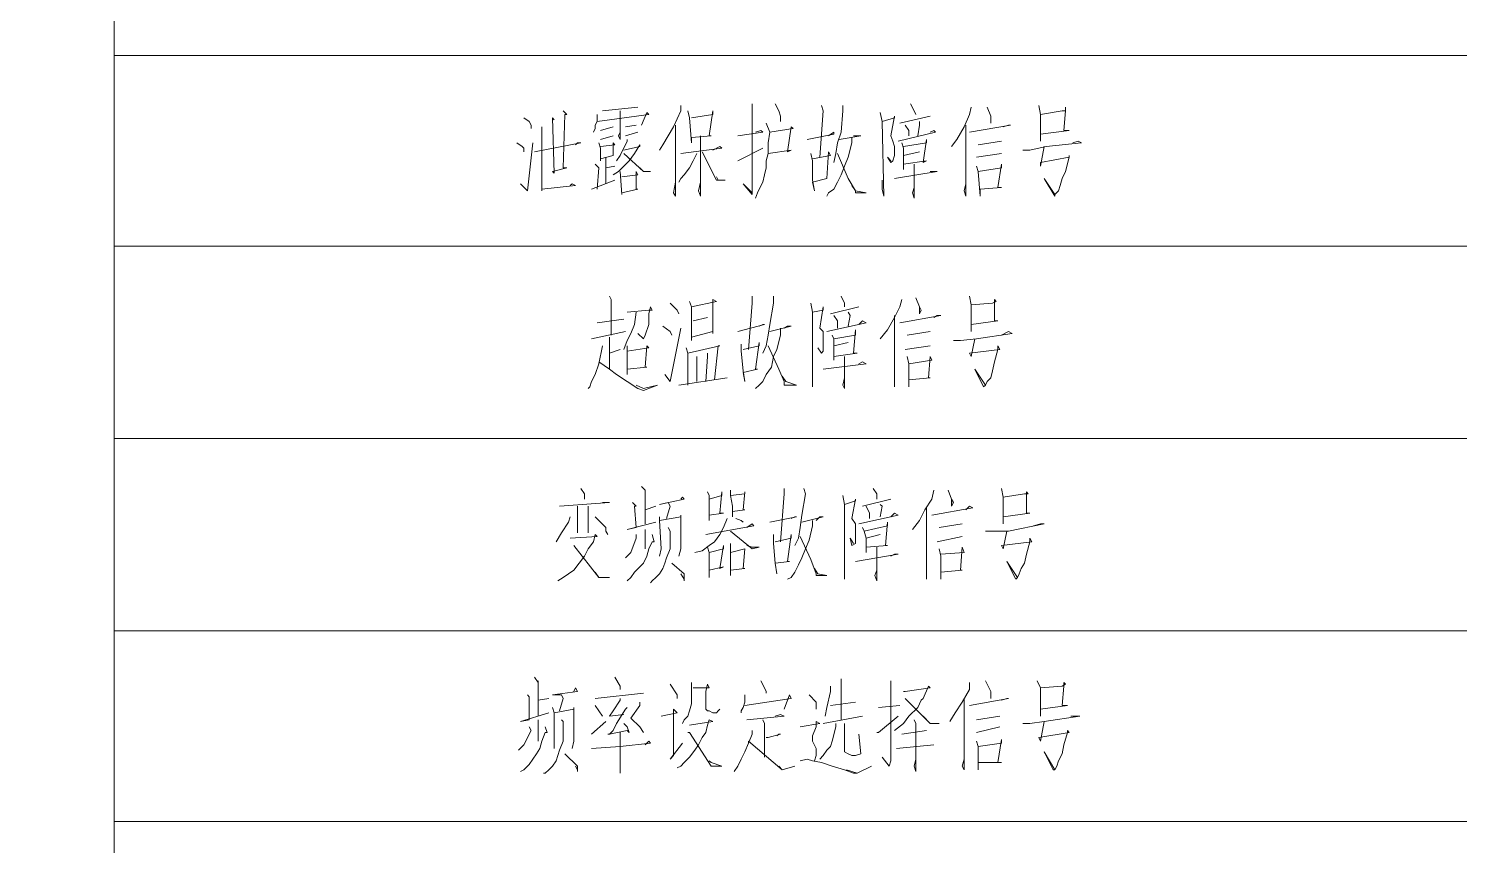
# Model space of a CAD drawing. Header units: millimetres. Extents: x 201 to 11482, y -7821 to 251.
# Drawn here: x 2759.2 to 2810.2, y -5518.2 to -5489.1 of the extents above; entities that cross this region are included whole.
import ezdxf

# ---------------------------------------------------------------- set-up
doc = ezdxf.new("R2010")
doc.units = ezdxf.units.MM

msp = doc.modelspace()

# ---------------------------------------------------------------- linework, layer by layer
at = {"color": 0, "lineweight": 18}
for points in [[(2742.753, -5544.697), (2762.247, -5544.697), (2762.247, -5476.371)], [(2762.247, -5490.024), (2811.079, -5490.024), (2811.079, -5483.166)], [(2762.247, -5496.818), (2811.079, -5496.818), (2811.079, -5490.024)], [(2778.249, -5491.992), (2778.376, -5492.119), (2778.313, -5492.119), (2778.249, -5494.024), (2778.376, -5494.024), (2777.868, -5494.151), (2777.932, -5494.215), (2777.868, -5492.246), (2777.868, -5492.246), (2777.932, -5492.31)], [(2779.456, -5492.119), (2779.456, -5492.373), (2779.392, -5492.5), (2779.392, -5492.627), (2779.329, -5492.754)], [(2779.456, -5492.373), (2781.297, -5492.119), (2781.234, -5492.056), (2781.043, -5492.5)], [(2779.646, -5491.992), (2780.916, -5491.865)], [(2780.281, -5491.992), (2780.281, -5493.008), (2780.218, -5492.881), (2780.281, -5492.754)], [(2782.44, -5491.802), (2782.44, -5491.992), (2782.186, -5492.564), (2781.996, -5492.881), (2781.805, -5493.199), (2781.678, -5493.389)], [(2782.694, -5491.992), (2782.758, -5492.246), (2782.821, -5493.135), (2782.821, -5492.945), (2783.52, -5492.881), (2783.456, -5492.881), (2783.583, -5491.992), (2783.583, -5492.119), (2782.821, -5492.246)], [(2784.98, -5491.738), (2784.98, -5491.865), (2784.98, -5494.723), (2784.98, -5494.913), (2784.98, -5494.977), (2784.663, -5494.596), (2784.98, -5494.913), (2784.98, -5494.786)], [(2785.806, -5491.738), (2785.933, -5491.992), (2785.996, -5492.183), (2785.996, -5492.373)], [(2787.457, -5491.802), (2787.52, -5491.992), (2787.393, -5493.643)], [(2788.219, -5491.802), (2788.219, -5491.992), (2788.155, -5492.754), (2788.028, -5493.135), (2787.965, -5493.516), (2787.901, -5493.834)], [(2789.552, -5492.056), (2789.616, -5492.373), (2789.679, -5495.04), (2789.616, -5494.786), (2789.616, -5494.469)], [(2789.616, -5492.373), (2790.06, -5492.246), (2790.06, -5492.183), (2789.933, -5492.881), (2789.997, -5493.072), (2790.06, -5493.262), (2790.06, -5493.58), (2789.997, -5493.77), (2789.933, -5493.834), (2789.806, -5493.643), (2789.933, -5493.77)], [(2790.251, -5492.437), (2791.33, -5492.183)], [(2790.632, -5491.738), (2790.759, -5491.992), (2790.822, -5492.119)], [(2792.791, -5491.865), (2792.727, -5492.119), (2792.537, -5492.564), (2792.283, -5493.008), (2792.092, -5493.262)], [(2793.362, -5491.865), (2793.489, -5492.183), (2793.489, -5492.31), (2793.489, -5492.437), (2793.489, -5492.183)], [(2795.204, -5491.802), (2795.267, -5492.119), (2795.267, -5493.072), (2795.267, -5492.818), (2796.283, -5492.691), (2796.093, -5492.691), (2796.156, -5491.992), (2796.156, -5491.865), (2796.156, -5491.992), (2796.029, -5491.992), (2795.267, -5492.119)], [(2776.852, -5492.246), (2777.043, -5492.373), (2777.106, -5492.5), (2777.106, -5492.627)], [(2777.487, -5492.564), (2777.487, -5492.627), (2777.487, -5492.627), (2777.487, -5494.85), (2777.487, -5494.786), (2778.694, -5494.659), (2778.567, -5494.596), (2778.503, -5494.659)], [(2780.027, -5492.564), (2779.583, -5492.691)], [(2780.853, -5492.5), (2780.472, -5492.564)], [(2782.25, -5492.5), (2782.25, -5495.04), (2782.186, -5494.913), (2782.25, -5494.532)], [(2784.472, -5492.881), (2785.361, -5492.754), (2785.298, -5492.691), (2785.107, -5492.754)], [(2785.488, -5492.437), (2785.615, -5492.754), (2785.552, -5493.135), (2785.552, -5493.516), (2785.488, -5493.77), (2785.488, -5494.024), (2785.425, -5494.278), (2785.361, -5494.532), (2785.234, -5494.786), (2785.171, -5494.913), (2785.107, -5495.104)], [(2785.615, -5492.754), (2786.441, -5492.627), (2786.377, -5492.564), (2786.25, -5493.453), (2786.377, -5493.389), (2785.552, -5493.516)], [(2790.187, -5493.072), (2791.521, -5492.754), (2791.457, -5492.691), (2791.33, -5492.754)], [(2790.441, -5492.5), (2790.568, -5492.691), (2790.568, -5492.881)], [(2790.949, -5492.373), (2790.949, -5492.5), (2790.886, -5492.881)], [(2792.6, -5492.5), (2792.6, -5495.04), (2792.537, -5494.85), (2792.6, -5494.596)], [(2792.727, -5492.754), (2794.188, -5492.5), (2794.124, -5492.5), (2793.934, -5492.564)], [(2776.598, -5493.135), (2776.789, -5493.262), (2776.852, -5493.326), (2776.852, -5493.453)], [(2776.725, -5494.596), (2776.979, -5494.85), (2777.17, -5493.135)], [(2777.233, -5493.453), (2778.884, -5493.135), (2778.757, -5493.135), (2778.694, -5493.199)], [(2779.519, -5493.135), (2779.583, -5493.326), (2779.583, -5493.77)], [(2779.583, -5493.008), (2780.027, -5492.881)], [(2779.583, -5493.262), (2780.091, -5493.199), (2780.027, -5493.135), (2780.027, -5493.58), (2780.027, -5493.58), (2779.583, -5493.707)], [(2780.408, -5493.389), (2780.98, -5493.262), (2780.98, -5493.199), (2780.789, -5493.516), (2780.599, -5493.77), (2780.408, -5493.961), (2780.218, -5494.151), (2780.027, -5494.278)], [(2780.535, -5493.008), (2780.535, -5493.072), (2780.281, -5493.58), (2780.154, -5493.77)], [(2780.472, -5492.881), (2780.916, -5492.754)], [(2783.139, -5492.881), (2783.139, -5495.04), (2783.075, -5494.85), (2783.139, -5494.532)], [(2786.949, -5493.008), (2787.901, -5492.818), (2787.901, -5492.754), (2787.711, -5492.881)], [(2788.536, -5492.945), (2788.536, -5493.135), (2788.409, -5493.643), (2788.282, -5493.961), (2788.155, -5494.278), (2788.028, -5494.532), (2787.901, -5494.786), (2787.711, -5494.913), (2787.647, -5495.04)], [(2788.092, -5493.008), (2788.854, -5492.881), (2788.727, -5492.881), (2788.6, -5492.881)], [(2790.314, -5493.135), (2790.378, -5493.326), (2790.378, -5493.58), (2790.378, -5494.088), (2790.378, -5493.897), (2791.203, -5493.77), (2791.076, -5493.834), (2791.203, -5493.008), (2791.203, -5493.135), (2790.378, -5493.262)], [(2793.045, -5493.199), (2793.87, -5493.072)], [(2794.632, -5493.389), (2794.886, -5493.389), (2795.458, -5493.262), (2796.728, -5493.135), (2796.601, -5493.072), (2796.41, -5493.135)], [(2779.773, -5493.643), (2779.773, -5494.596)], [(2780.408, -5493.516), (2781.107, -5494.151), (2781.361, -5494.151), (2781.107, -5494.151), (2780.98, -5494.024)], [(2783.012, -5493.516), (2782.885, -5493.77), (2782.758, -5494.024), (2782.567, -5494.278), (2782.44, -5494.405), (2782.377, -5494.532)], [(2782.44, -5493.516), (2783.901, -5493.326), (2783.837, -5493.262), (2783.583, -5493.389)], [(2783.202, -5493.453), (2783.71, -5494.469), (2784.028, -5494.469), (2783.774, -5494.469), (2783.71, -5494.342)], [(2784.472, -5493.77), (2785.361, -5493.326)], [(2787.076, -5493.516), (2787.139, -5493.77), (2787.139, -5494.469), (2787.203, -5494.85), (2787.139, -5494.532), (2787.647, -5494.405), (2787.647, -5494.405), (2787.711, -5493.453), (2787.774, -5493.58), (2787.139, -5493.707)], [(2788.028, -5493.516), (2788.409, -5494.405), (2788.663, -5494.85), (2788.663, -5494.913), (2789.044, -5494.913), (2788.663, -5494.85), (2788.536, -5494.659)], [(2790.949, -5493.453), (2790.378, -5493.58)], [(2793.87, -5493.516), (2792.981, -5493.643)], [(2795.394, -5493.262), (2795.267, -5493.961), (2795.267, -5493.834), (2796.283, -5493.643), (2796.283, -5493.58), (2796.283, -5493.643), (2796.156, -5494.151), (2796.029, -5494.405), (2795.966, -5494.659), (2795.902, -5494.85), (2795.775, -5494.977), (2795.775, -5495.04), (2795.394, -5494.405), (2795.775, -5494.977)], [(2779.392, -5493.897), (2779.519, -5494.024), (2779.456, -5494.786)], [(2779.773, -5494.024), (2780.091, -5493.961)], [(2780.281, -5494.151), (2780.345, -5494.977), (2780.345, -5494.913), (2780.916, -5494.786), (2780.853, -5494.786), (2780.853, -5494.151), (2780.916, -5494.278), (2780.345, -5494.342)], [(2790.06, -5494.405), (2791.584, -5494.151), (2791.457, -5494.151), (2791.33, -5494.151)], [(2790.759, -5493.897), (2790.759, -5495.104), (2790.695, -5494.913), (2790.759, -5494.723)], [(2792.981, -5493.961), (2793.045, -5494.151), (2793.108, -5495.04), (2793.108, -5494.786), (2793.87, -5494.723), (2793.743, -5494.723), (2793.87, -5493.897), (2793.87, -5494.024), (2793.045, -5494.151)], [(2779.265, -5494.786), (2780.091, -5494.469)], [(2762.247, -5503.676), (2811.079, -5503.676), (2811.079, -5496.818)], [(2779.9, -5498.596), (2779.964, -5498.723), (2779.964, -5499.993)], [(2782.758, -5498.787), (2782.821, -5498.977), (2782.821, -5499.485), (2782.821, -5500.184), (2782.821, -5500.057), (2783.583, -5499.866), (2783.583, -5499.93), (2783.583, -5498.723), (2783.71, -5498.787), (2782.821, -5498.977)], [(2784.98, -5498.596), (2784.98, -5498.85), (2784.853, -5500.501)], [(2785.742, -5498.596), (2785.742, -5498.85), (2785.615, -5499.612), (2785.552, -5499.993), (2785.488, -5500.374), (2785.361, -5500.628)], [(2788.155, -5498.596), (2788.282, -5498.85), (2788.282, -5498.977)], [(2790.314, -5498.723), (2790.251, -5498.977), (2790.06, -5499.358), (2789.806, -5499.803), (2789.552, -5500.12)], [(2790.822, -5498.66), (2790.949, -5498.977), (2791.013, -5499.104), (2790.949, -5499.231), (2790.949, -5498.977)], [(2792.727, -5498.596), (2792.791, -5498.914), (2792.791, -5499.866), (2792.791, -5499.612), (2793.743, -5499.485), (2793.616, -5499.485), (2793.616, -5498.85), (2793.616, -5498.723), (2793.68, -5498.787), (2793.553, -5498.85), (2792.791, -5498.914)], [(2780.408, -5500.501), (2780.535, -5500.184), (2780.662, -5499.93), (2780.789, -5499.612), (2780.853, -5499.168)], [(2780.535, -5499.168), (2781.297, -5499.104), (2781.424, -5499.104), (2781.361, -5498.977), (2781.297, -5499.231), (2781.297, -5499.612), (2781.17, -5499.993), (2781.107, -5500.12), (2780.916, -5499.93)], [(2782.059, -5498.85), (2782.313, -5499.104), (2782.377, -5499.231)], [(2787.076, -5498.85), (2787.139, -5499.168), (2787.139, -5501.835), (2787.139, -5501.581), (2787.139, -5501.263)], [(2787.139, -5499.168), (2787.52, -5499.104), (2787.52, -5498.977), (2787.393, -5499.739), (2787.52, -5499.866), (2787.52, -5500.12), (2787.52, -5500.374), (2787.52, -5500.565), (2787.457, -5500.628), (2787.33, -5500.438), (2787.457, -5500.628)], [(2787.774, -5499.231), (2788.79, -5498.977)], [(2787.901, -5499.295), (2788.028, -5499.485), (2788.028, -5499.739)], [(2788.409, -5499.168), (2788.473, -5499.295), (2788.409, -5499.676)], [(2790.06, -5499.295), (2790.06, -5501.835), (2790.06, -5501.644), (2790.06, -5501.39)], [(2790.251, -5499.549), (2791.711, -5499.295), (2791.584, -5499.295), (2791.457, -5499.358)], [(2779.456, -5499.549), (2780.408, -5499.422)], [(2781.805, -5499.676), (2782.059, -5499.866), (2782.123, -5499.993)], [(2781.869, -5501.39), (2782.059, -5501.644), (2782.44, -5499.739)], [(2782.885, -5499.485), (2783.393, -5499.358)], [(2784.472, -5499.866), (2785.425, -5499.612), (2785.361, -5499.612), (2785.234, -5499.676)], [(2785.996, -5499.739), (2785.996, -5499.993), (2785.869, -5500.501), (2785.742, -5500.755), (2785.679, -5501.136), (2785.488, -5501.39), (2785.361, -5501.644), (2785.234, -5501.771), (2785.107, -5501.898)], [(2785.615, -5499.866), (2786.377, -5499.676), (2786.25, -5499.676), (2786.123, -5499.739)], [(2787.647, -5499.866), (2789.044, -5499.549), (2788.917, -5499.485), (2788.79, -5499.612)], [(2787.838, -5499.993), (2787.901, -5500.12), (2787.901, -5500.374), (2787.901, -5500.882), (2787.901, -5500.755), (2788.727, -5500.628), (2788.6, -5500.628), (2788.663, -5499.803), (2788.663, -5499.993), (2787.901, -5500.12)], [(2779.265, -5500.12), (2780.472, -5499.866)], [(2779.9, -5500.057), (2779.9, -5500.247), (2779.9, -5501.2)], [(2784.599, -5500.311), (2784.599, -5500.565), (2784.663, -5501.263), (2784.726, -5501.644), (2784.663, -5501.327), (2785.171, -5501.2), (2785.107, -5501.2), (2785.234, -5500.247), (2785.234, -5500.374), (2784.663, -5500.501)], [(2788.409, -5500.247), (2787.901, -5500.374)], [(2790.505, -5499.993), (2791.33, -5499.866)], [(2792.156, -5500.184), (2792.41, -5500.184), (2792.981, -5500.12), (2794.251, -5499.93), (2794.124, -5499.866), (2793.87, -5499.993)], [(2792.918, -5500.12), (2792.791, -5500.755), (2792.727, -5500.628), (2793.807, -5500.501), (2793.743, -5500.374), (2793.743, -5500.501), (2793.616, -5500.946), (2793.553, -5501.263), (2793.489, -5501.517), (2793.362, -5501.644), (2793.299, -5501.771), (2793.235, -5501.835), (2792.918, -5501.2), (2793.299, -5501.771)], [(2779.646, -5500.374), (2779.519, -5501.009), (2779.392, -5501.39), (2779.265, -5501.644), (2779.202, -5501.835), (2779.138, -5501.898)], [(2779.9, -5500.628), (2780.281, -5500.501)], [(2780.535, -5500.374), (2780.535, -5500.565), (2780.535, -5501.2), (2780.535, -5501.39), (2780.535, -5501.2), (2781.234, -5501.136), (2781.17, -5501.136), (2781.234, -5500.374), (2781.297, -5500.438), (2780.535, -5500.565)], [(2783.647, -5501.581), (2783.774, -5500.374), (2783.837, -5500.374), (2782.694, -5500.628), (2782.631, -5500.438), (2782.694, -5500.628), (2782.694, -5501.771)], [(2783.012, -5501.644), (2783.012, -5500.755), (2783.012, -5500.755)], [(2783.393, -5500.628), (2783.393, -5500.755), (2783.329, -5501.644)], [(2785.552, -5500.374), (2785.933, -5501.2), (2786.123, -5501.644), (2786.123, -5501.771), (2786.568, -5501.771), (2786.187, -5501.644), (2786.06, -5501.454)], [(2788.282, -5500.755), (2788.282, -5501.898), (2788.219, -5501.771), (2788.282, -5501.517)], [(2791.33, -5500.374), (2790.441, -5500.501)], [(2790.505, -5500.755), (2790.568, -5501.009), (2790.568, -5501.835), (2790.568, -5501.581), (2791.33, -5501.517), (2791.267, -5501.517), (2791.33, -5500.755), (2791.394, -5500.882), (2790.568, -5501.009)], [(2779.519, -5500.946), (2779.9, -5501.2), (2780.154, -5501.39), (2780.535, -5501.644), (2780.916, -5501.898), (2781.107, -5501.962), (2781.615, -5501.771), (2781.107, -5501.898), (2780.853, -5501.771)], [(2787.52, -5501.2), (2789.044, -5501.009), (2788.917, -5500.946), (2788.79, -5501.009)], [(2782.377, -5501.771), (2784.091, -5501.517)], [(2762.247, -5510.534), (2811.079, -5510.534), (2811.079, -5503.676)], [(2781.043, -5505.391), (2781.17, -5505.518), (2781.17, -5505.518), (2781.17, -5506.724)], [(2778.884, -5505.454), (2779.011, -5505.645), (2779.011, -5505.708), (2779.011, -5505.835)], [(2782.44, -5505.835), (2782.504, -5505.772), (2782.567, -5505.835), (2781.678, -5506.026), (2781.996, -5505.962), (2782.059, -5506.089), (2781.932, -5506.534)], [(2783.393, -5505.581), (2783.456, -5505.708), (2783.456, -5505.962), (2783.456, -5506.597), (2783.456, -5506.407), (2783.964, -5506.343), (2783.837, -5506.343), (2783.901, -5505.581), (2783.901, -5505.708), (2783.456, -5505.835)], [(2784.218, -5505.518), (2784.218, -5505.708), (2784.282, -5506.089), (2784.282, -5506.47), (2784.282, -5506.28), (2784.726, -5506.216), (2784.663, -5506.216), (2784.726, -5505.581), (2784.726, -5505.645), (2784.218, -5505.708)], [(2786.123, -5505.454), (2786.123, -5505.645), (2785.996, -5507.359)], [(2786.822, -5505.454), (2786.885, -5505.645), (2786.758, -5506.407), (2786.695, -5506.851), (2786.631, -5507.232), (2786.504, -5507.486)], [(2788.219, -5505.708), (2788.282, -5506.026), (2788.282, -5508.693), (2788.282, -5508.375), (2788.282, -5508.121)], [(2788.282, -5506.026), (2788.663, -5505.899), (2788.663, -5505.835), (2788.536, -5506.534), (2788.663, -5506.724), (2788.663, -5506.915), (2788.663, -5507.232), (2788.663, -5507.423), (2788.536, -5507.486), (2788.473, -5507.232), (2788.6, -5507.423)], [(2788.917, -5506.089), (2789.933, -5505.835)], [(2789.298, -5505.454), (2789.425, -5505.645), (2789.425, -5505.835)], [(2791.457, -5505.518), (2791.394, -5505.835), (2791.14, -5506.216), (2790.949, -5506.597), (2790.695, -5506.915)], [(2791.965, -5505.518), (2792.092, -5505.835), (2792.156, -5505.962), (2792.092, -5506.089), (2792.092, -5505.835)], [(2793.87, -5505.454), (2793.934, -5505.772), (2793.934, -5506.724), (2793.934, -5506.47), (2794.886, -5506.343), (2794.759, -5506.343), (2794.759, -5505.645), (2794.759, -5505.581), (2794.823, -5505.645), (2794.696, -5505.645), (2793.934, -5505.772)], [(2778.122, -5506.089), (2779.9, -5505.962), (2779.773, -5505.962), (2779.646, -5505.962)], [(2778.757, -5506.089), (2778.757, -5507.042)], [(2779.138, -5506.089), (2779.138, -5507.042)], [(2780.726, -5505.962), (2780.853, -5506.089), (2780.789, -5506.089), (2780.853, -5506.851), (2780.535, -5506.915), (2781.551, -5506.661)], [(2781.17, -5506.216), (2781.551, -5506.089)], [(2781.678, -5507.867), (2781.742, -5507.613), (2781.678, -5506.597), (2781.678, -5506.47), (2781.678, -5506.597), (2782.44, -5506.47), (2782.44, -5506.47), (2782.44, -5506.407), (2782.44, -5507.359), (2782.44, -5507.613), (2782.377, -5507.867)], [(2788.79, -5506.724), (2790.187, -5506.407), (2790.06, -5506.343), (2789.933, -5506.47)], [(2789.044, -5506.089), (2789.171, -5506.343), (2789.171, -5506.534)], [(2789.552, -5506.026), (2789.616, -5506.089), (2789.552, -5506.47)], [(2791.203, -5506.153), (2791.203, -5508.693), (2791.203, -5508.502), (2791.203, -5508.248)], [(2791.394, -5506.407), (2792.854, -5506.153), (2792.727, -5506.089), (2792.6, -5506.216)], [(2778.503, -5506.47), (2778.44, -5506.661), (2778.186, -5507.042), (2777.995, -5507.359)], [(2779.392, -5506.47), (2779.773, -5506.851), (2779.773, -5506.978), (2779.837, -5507.105)], [(2781.17, -5506.915), (2781.17, -5506.978), (2781.17, -5507.613), (2781.17, -5507.613)], [(2781.996, -5506.851), (2782.059, -5506.978), (2782.059, -5506.978), (2782.059, -5507.359), (2782.059, -5507.613), (2781.932, -5507.931), (2781.869, -5508.121), (2781.805, -5508.312), (2781.678, -5508.502), (2781.551, -5508.629), (2781.424, -5508.756), (2781.361, -5508.82)], [(2784.091, -5506.534), (2783.964, -5506.851), (2783.837, -5507.105), (2783.647, -5507.359), (2783.456, -5507.486), (2783.202, -5507.677), (2782.948, -5507.74)], [(2783.329, -5507.105), (2785.044, -5506.788), (2784.98, -5506.724), (2784.79, -5506.851)], [(2784.409, -5506.534), (2784.599, -5506.597), (2784.663, -5506.661)], [(2785.615, -5506.661), (2786.568, -5506.47), (2786.504, -5506.47), (2786.377, -5506.534)], [(2787.139, -5506.597), (2787.139, -5506.788), (2787.012, -5507.296), (2786.885, -5507.613), (2786.758, -5507.931), (2786.631, -5508.185), (2786.504, -5508.439), (2786.377, -5508.629), (2786.25, -5508.693)], [(2786.758, -5506.661), (2787.52, -5506.47), (2787.393, -5506.47), (2787.266, -5506.597)], [(2788.917, -5506.851), (2788.981, -5506.978), (2789.044, -5507.232), (2789.044, -5507.74), (2789.044, -5507.55), (2789.806, -5507.486), (2789.743, -5507.486), (2789.806, -5506.661), (2789.806, -5506.788), (2788.981, -5506.978)], [(2791.648, -5506.851), (2792.473, -5506.724)], [(2793.299, -5506.978), (2793.553, -5506.978), (2794.124, -5506.978), (2795.394, -5506.724), (2795.267, -5506.724), (2795.013, -5506.788)], [(2778.503, -5507.232), (2779.456, -5507.169), (2779.392, -5507.105), (2779.329, -5507.359), (2779.138, -5507.613), (2779.011, -5507.867), (2778.821, -5508.121), (2778.63, -5508.375), (2778.44, -5508.502), (2778.249, -5508.629), (2778.059, -5508.756)], [(2780.853, -5507.105), (2780.853, -5507.232), (2780.662, -5507.74), (2780.472, -5507.931)], [(2781.424, -5507.105), (2781.488, -5507.359), (2781.424, -5507.359), (2781.297, -5507.613), (2781.234, -5507.867), (2781.107, -5508.121), (2780.98, -5508.248), (2780.789, -5508.439), (2780.662, -5508.629), (2780.535, -5508.756)], [(2784.218, -5506.978), (2784.98, -5507.613), (2785.234, -5507.55), (2784.98, -5507.55), (2784.79, -5507.486)], [(2784.218, -5507.423), (2784.218, -5507.677), (2784.218, -5508.566), (2784.218, -5508.375), (2784.726, -5508.312), (2784.663, -5508.312), (2784.726, -5507.613), (2784.726, -5507.613), (2784.218, -5507.74)], [(2785.742, -5507.105), (2785.742, -5507.423), (2785.806, -5508.121), (2785.869, -5508.502), (2785.806, -5508.121), (2786.314, -5508.058), (2786.25, -5508.058), (2786.377, -5507.105), (2786.377, -5507.232), (2785.806, -5507.359)], [(2786.695, -5507.169), (2787.076, -5507.994), (2787.266, -5508.502), (2787.266, -5508.566), (2787.647, -5508.566), (2787.33, -5508.502), (2787.203, -5508.312)], [(2789.552, -5507.105), (2789.044, -5507.232)], [(2792.473, -5507.169), (2791.584, -5507.359)], [(2794.061, -5506.978), (2793.934, -5507.613), (2793.87, -5507.486), (2794.95, -5507.359), (2794.886, -5507.232), (2794.886, -5507.359), (2794.759, -5507.804), (2794.696, -5508.121), (2794.569, -5508.312), (2794.505, -5508.502), (2794.442, -5508.629), (2794.378, -5508.693), (2794.061, -5508.058), (2794.442, -5508.629)], [(2778.63, -5507.486), (2778.63, -5507.486), (2779.519, -5508.629), (2779.9, -5508.629), (2779.519, -5508.629), (2779.392, -5508.439)], [(2783.393, -5507.55), (2783.456, -5507.74), (2783.456, -5508.121), (2783.456, -5508.248), (2783.456, -5508.629), (2783.456, -5508.375), (2783.964, -5508.248), (2783.837, -5508.312), (2783.964, -5507.486), (2783.964, -5507.613), (2783.456, -5507.74)], [(2788.663, -5508.058), (2790.187, -5507.804), (2790.06, -5507.804), (2789.933, -5507.867)], [(2789.425, -5507.55), (2789.425, -5508.756), (2789.362, -5508.566), (2789.425, -5508.375)], [(2791.648, -5507.613), (2791.711, -5507.867), (2791.711, -5508.693), (2791.711, -5508.439), (2792.473, -5508.375), (2792.41, -5508.375), (2792.473, -5507.55), (2792.537, -5507.74), (2791.711, -5507.804)], [(2782.123, -5508.121), (2782.567, -5508.502), (2782.567, -5508.756), (2782.567, -5508.693), (2782.44, -5508.502)], [(2762.247, -5517.329), (2811.079, -5517.329), (2811.079, -5510.534)], [(2777.233, -5512.185), (2777.36, -5512.376), (2777.36, -5512.312), (2777.36, -5513.582)], [(2778.63, -5512.693), (2778.694, -5512.566), (2778.757, -5512.693), (2777.868, -5512.82), (2778.186, -5512.82), (2778.249, -5512.947), (2778.122, -5513.392)], [(2780.091, -5512.185), (2780.281, -5512.503), (2780.281, -5512.63)], [(2782.059, -5512.439), (2782.313, -5512.82), (2782.313, -5512.947)], [(2782.821, -5512.376), (2782.821, -5512.63), (2782.821, -5512.884), (2782.821, -5513.138), (2782.758, -5513.392), (2782.694, -5513.582), (2782.567, -5513.709), (2782.504, -5513.836)], [(2782.885, -5512.566), (2783.456, -5512.566), (2783.393, -5512.439), (2783.329, -5512.693), (2783.329, -5512.884), (2783.329, -5513.011), (2783.329, -5513.201), (2783.329, -5513.328), (2783.393, -5513.392), (2783.456, -5513.392), (2783.583, -5513.455), (2783.71, -5513.455), (2783.774, -5513.392), (2783.837, -5513.328)], [(2785.298, -5512.312), (2785.425, -5512.566), (2785.488, -5512.693), (2785.488, -5512.757)], [(2787.774, -5512.503), (2787.774, -5512.693), (2787.647, -5513.265), (2787.584, -5513.582)], [(2788.155, -5512.249), (2788.155, -5513.709)], [(2789.933, -5512.312), (2789.933, -5512.439), (2789.933, -5514.979), (2789.933, -5515.17), (2789.87, -5515.36), (2789.87, -5515.36), (2789.616, -5515.043), (2789.87, -5515.36)], [(2790.378, -5512.693), (2790.441, -5512.693), (2791.33, -5512.566), (2791.267, -5512.503), (2791.076, -5512.947), (2791.013, -5513.011), (2790.886, -5513.265), (2790.568, -5513.582), (2790.378, -5513.836), (2790.06, -5514.09)], [(2792.727, -5512.376), (2792.727, -5512.63), (2792.473, -5513.074), (2792.219, -5513.455), (2792.029, -5513.773)], [(2793.299, -5512.312), (2793.489, -5512.693), (2793.489, -5512.82), (2793.489, -5512.947), (2793.489, -5512.693)], [(2795.14, -5512.312), (2795.267, -5512.566), (2795.267, -5513.582), (2795.267, -5513.328), (2796.22, -5513.201), (2796.029, -5513.201), (2796.093, -5512.503), (2796.093, -5512.376), (2796.156, -5512.439), (2796.029, -5512.503), (2795.267, -5512.566)], [(2776.979, -5512.82), (2777.043, -5512.884), (2777.043, -5512.947), (2777.043, -5513.709), (2776.725, -5513.773), (2777.741, -5513.455)], [(2777.36, -5513.011), (2777.741, -5512.947)], [(2779.392, -5512.947), (2781.107, -5512.757)], [(2780.281, -5512.947), (2780.281, -5513.011), (2780.027, -5513.392), (2779.9, -5513.582), (2780.408, -5513.519)], [(2780.98, -5513.074), (2780.98, -5513.201), (2780.662, -5513.646), (2780.98, -5513.963), (2781.107, -5514.154)], [(2784.726, -5512.82), (2784.726, -5512.947), (2784.726, -5513.074), (2784.663, -5513.265), (2784.599, -5513.392), (2784.599, -5513.455)], [(2784.726, -5513.201), (2786.377, -5512.947), (2786.314, -5512.82), (2786.123, -5513.328)], [(2787.012, -5512.82), (2787.266, -5513.074), (2787.266, -5513.328)], [(2787.774, -5513.201), (2788.663, -5513.074)], [(2790.441, -5512.947), (2791.33, -5513.836), (2791.648, -5513.836), (2791.33, -5513.836), (2791.076, -5513.582)], [(2792.537, -5512.947), (2792.537, -5515.487), (2792.473, -5515.36), (2792.537, -5515.106)], [(2792.727, -5513.201), (2794.124, -5512.947), (2794.061, -5512.947), (2793.87, -5513.011)], [(2777.932, -5514.725), (2777.932, -5514.471), (2777.932, -5513.455), (2777.868, -5513.265), (2777.932, -5513.455), (2778.63, -5513.328), (2778.63, -5513.265), (2778.63, -5513.265), (2778.63, -5514.154), (2778.63, -5514.471), (2778.567, -5514.725)], [(2779.392, -5513.201), (2779.519, -5513.392), (2779.646, -5513.582)], [(2780.535, -5513.265), (2780.472, -5513.328), (2780.154, -5513.836), (2780.027, -5514.09), (2779.9, -5514.217), (2779.837, -5514.217), (2779.9, -5514.217), (2780.535, -5514.09), (2780.599, -5514.154), (2780.535, -5513.963), (2780.408, -5513.836)], [(2781.742, -5513.582), (2782.313, -5513.455), (2782.186, -5513.328), (2782.186, -5513.582), (2782.186, -5514.979), (2782.059, -5515.106), (2782.504, -5514.535)], [(2784.79, -5513.709), (2786.123, -5513.582), (2785.996, -5513.519), (2785.806, -5513.582)], [(2787.52, -5513.836), (2788.917, -5513.582)], [(2789.425, -5514.154), (2789.489, -5514.154), (2790.187, -5513.582)], [(2789.489, -5513.265), (2790.251, -5513.201)], [(2792.981, -5513.709), (2793.807, -5513.582)], [(2794.632, -5513.836), (2794.886, -5513.836), (2795.394, -5513.773), (2796.664, -5513.582), (2796.537, -5513.582), (2796.347, -5513.582)], [(2777.043, -5513.963), (2777.106, -5514.09), (2776.852, -5514.598), (2776.662, -5514.789)], [(2777.614, -5513.963), (2777.678, -5514.154), (2777.614, -5514.154), (2777.487, -5514.471), (2777.424, -5514.725), (2777.297, -5514.916), (2777.17, -5515.106), (2777.043, -5515.297), (2776.852, -5515.487), (2776.725, -5515.551)], [(2777.36, -5513.709), (2777.36, -5513.836), (2777.36, -5514.471), (2777.36, -5514.471)], [(2778.186, -5513.709), (2778.249, -5513.773), (2778.249, -5514.217), (2778.249, -5514.471), (2778.122, -5514.789), (2778.059, -5514.979), (2777.995, -5515.17), (2777.868, -5515.36), (2777.741, -5515.487), (2777.614, -5515.614), (2777.551, -5515.614)], [(2779.265, -5514.217), (2779.773, -5513.773)], [(2782.758, -5513.9), (2783.583, -5513.773), (2783.456, -5513.709), (2783.393, -5513.9), (2783.329, -5514.154), (2783.202, -5514.344), (2783.075, -5514.598), (2782.948, -5514.789), (2782.758, -5515.043), (2782.567, -5515.233), (2782.44, -5515.36), (2782.313, -5515.424)], [(2784.98, -5514.09), (2784.98, -5514.217), (2784.853, -5514.535), (2784.726, -5514.852), (2784.599, -5515.106), (2784.472, -5515.36), (2784.345, -5515.551)], [(2785.361, -5513.709), (2785.425, -5513.836), (2785.425, -5515.043)], [(2786.695, -5513.963), (2787.393, -5513.836), (2787.266, -5513.773), (2787.266, -5513.963), (2787.139, -5514.281), (2787.139, -5514.408), (2787.139, -5514.471), (2787.266, -5514.725), (2787.266, -5514.852), (2787.266, -5514.979), (2787.203, -5515.17)], [(2787.965, -5513.836), (2787.965, -5513.963), (2787.838, -5514.471), (2787.774, -5514.662), (2787.647, -5514.789), (2787.52, -5514.979), (2787.393, -5515.106)], [(2788.282, -5513.836), (2788.282, -5514.344), (2788.282, -5514.598), (2788.282, -5514.725), (2788.282, -5514.852), (2788.409, -5514.916), (2788.536, -5514.979), (2788.663, -5514.979), (2788.854, -5514.916), (2788.79, -5514.217)], [(2790.314, -5514.217), (2791.203, -5514.09)], [(2790.759, -5513.709), (2790.822, -5513.836), (2790.822, -5515.551), (2790.759, -5515.36), (2790.822, -5515.106)], [(2793.807, -5513.963), (2792.981, -5514.154)], [(2795.394, -5513.773), (2795.267, -5514.471), (2795.204, -5514.344), (2796.283, -5514.154), (2796.22, -5514.09), (2796.22, -5514.154), (2796.093, -5514.598), (2796.029, -5514.916), (2795.902, -5515.17), (2795.839, -5515.36), (2795.775, -5515.487), (2795.712, -5515.487), (2795.394, -5514.852), (2795.775, -5515.487)], [(2779.265, -5514.725), (2780.281, -5514.662), (2781.361, -5514.535), (2781.297, -5514.471), (2781.17, -5514.598)], [(2780.281, -5514.154), (2780.281, -5514.281), (2780.281, -5515.487), (2780.281, -5515.614), (2780.281, -5515.551), (2780.281, -5515.487)], [(2782.694, -5514.154), (2782.758, -5514.154), (2783.52, -5515.36), (2783.901, -5515.36), (2783.52, -5515.233), (2783.456, -5515.17)], [(2784.853, -5514.535), (2784.853, -5514.471), (2786.06, -5515.487), (2786.504, -5515.36), (2786.06, -5515.487), (2785.933, -5515.36)], [(2785.488, -5514.344), (2785.552, -5514.344), (2785.996, -5514.217), (2785.933, -5514.217), (2785.869, -5514.281)], [(2791.457, -5514.598), (2790.124, -5514.725)], [(2792.981, -5514.471), (2793.045, -5514.662), (2793.045, -5515.487), (2793.045, -5515.233), (2793.87, -5515.233), (2793.743, -5515.233), (2793.87, -5514.408), (2793.87, -5514.535), (2793.045, -5514.662)], [(2778.313, -5514.916), (2778.757, -5515.36), (2778.757, -5515.551), (2778.757, -5515.487), (2778.694, -5515.36)], [(2786.695, -5515.17), (2786.949, -5515.106), (2787.139, -5515.17), (2787.457, -5515.233), (2787.838, -5515.36), (2788.282, -5515.487), (2788.6, -5515.614), (2788.727, -5515.614), (2789.235, -5515.36), (2788.727, -5515.614), (2788.346, -5515.487)]]:
    msp.add_lwpolyline(points, dxfattribs=at)

doc.saveas('drawing.dxf')
